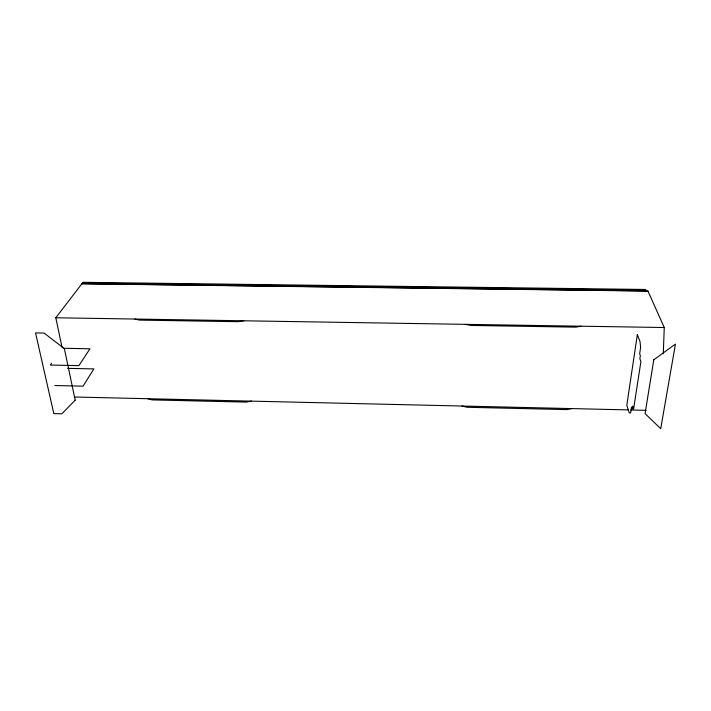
<?xml version="1.0" encoding="UTF-8"?>
<svg xmlns="http://www.w3.org/2000/svg" width="711" height="711" viewBox="0 0 711 711"><rect width="100%" height="100%" fill="white"/><g stroke="black" fill="none" stroke-linecap="round" stroke-linejoin="round"><path stroke-width="1.07" d="M663.283 353.731L664.261 327.531L647.961 291.083L646.823 291.377M645.544 289.475L645.775 290.87L82.592 283.636L82.476 283.005L83 282.311L645.544 289.475L645.33 290.932L646.255 291.066M51.565 363.285L50.312 365.054L78.868 365.641L89.95 348.781L63.359 348.283M62.026 347.208L55.796 317.773L81.863 283.796L82.974 283.547M571.68 408.594L566.756 409.607L467.127 407.27L461.99 406.034M251.445 401.128L246.202 402.106L152.092 399.902L147.826 398.72M581.038 326.198L575.857 327.14L470.806 325.442L465.394 324.34M243.757 320.794L238.229 321.692L139.303 320.101L134.841 319.043M82.476 283.005L645.872 290.221M81.863 283.796L647.961 291.083M55.796 317.773L664.261 327.531M67.589 368.36L93.861 368.902L83.036 386.171L54.845 385.54M74.771 397.014L628.648 409.918M630.835 409.971L646.175 410.327M637.34 334.668L626.8 405.297L629.244 412.869L630.639 412.895L631.528 407.065L632.168 409.012L632.621 406.079L633.599 409.012L640.913 361.526L639.864 358.753L640.344 355.616L639.651 353.785L640.611 347.492L640.051 341.644L637.34 334.668M653.8 359.757L645.073 413.606L660.723 428.689L675.45 344.088L653.8 359.757M75.188 400.16L61.901 413.793L53.805 413.589L35.55 332.917L44.064 333.059L64.354 348.639L75.188 400.16"/></g></svg>
